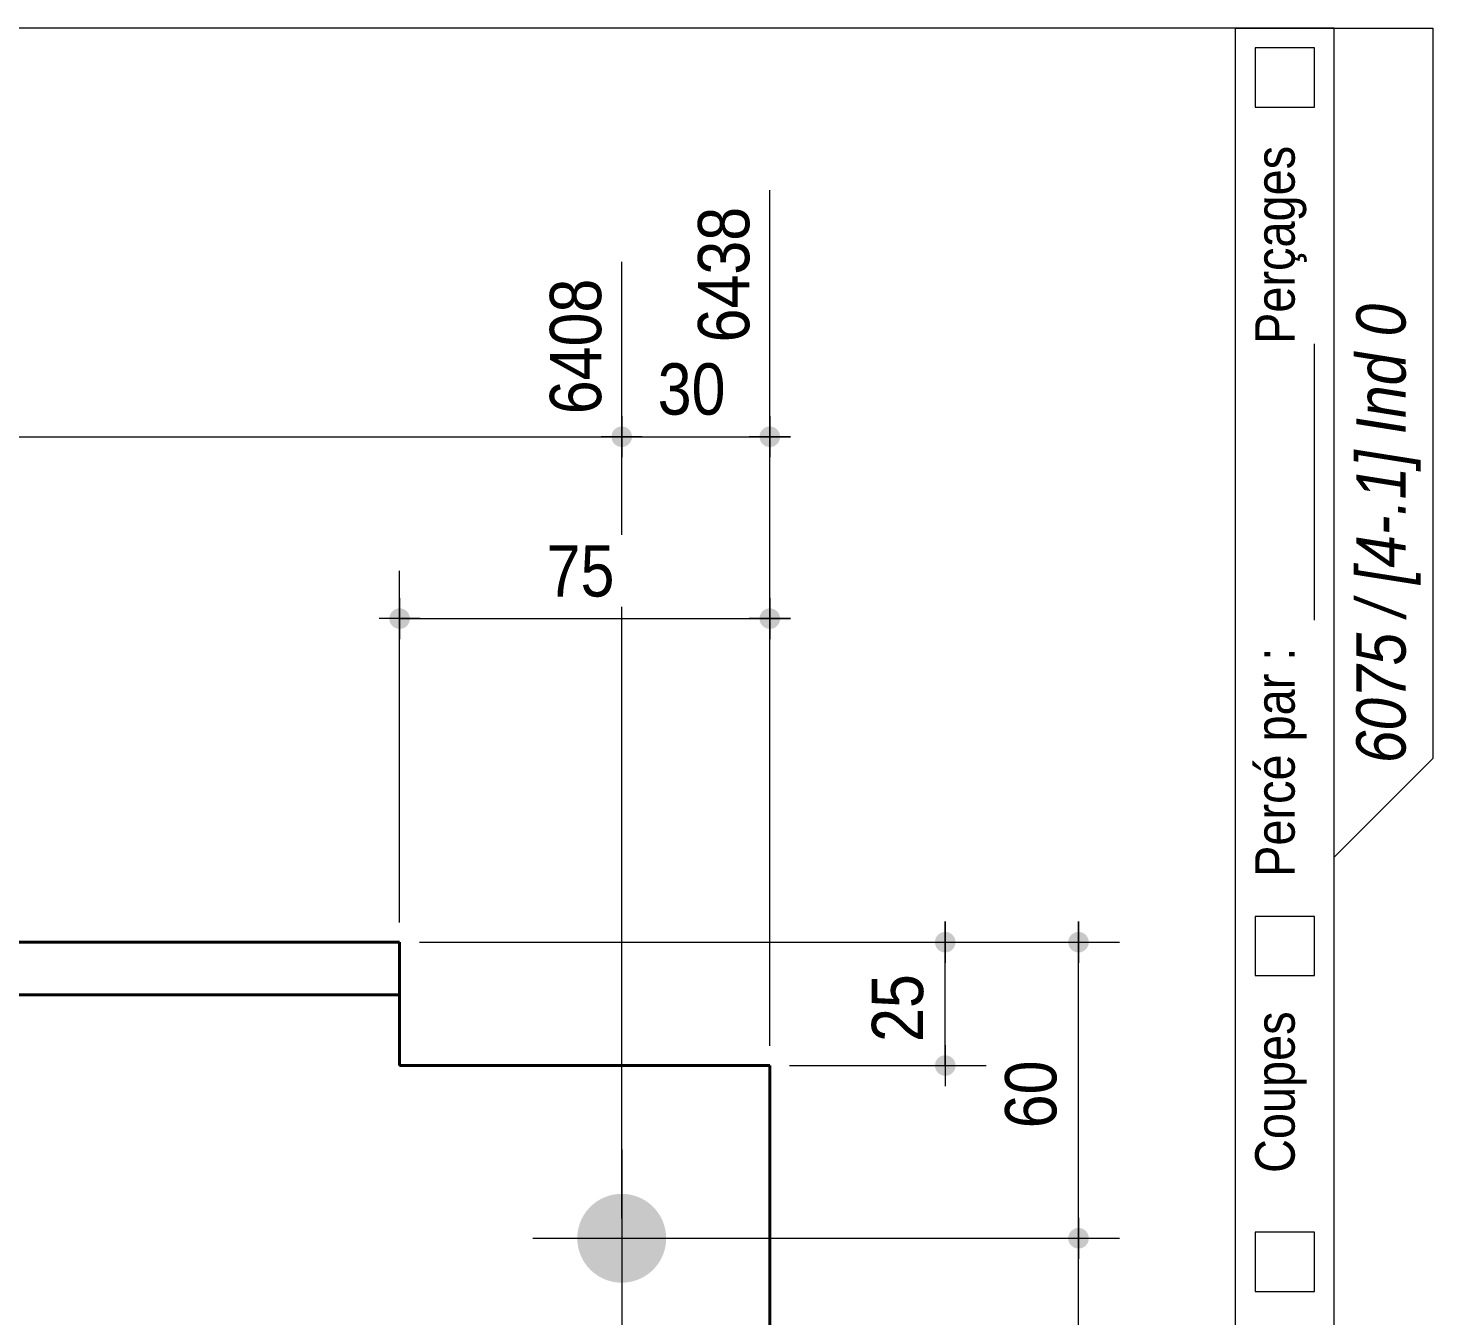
# Model space of a CAD drawing. Header units: millimetres. Extents: x 2 to 287, y 5 to 195.
# Drawn here: x 215.8 to 287, y 129.8 to 195 of the extents above; entities that cross this region are included whole.
import ezdxf

# ---------------------------------------------------------------- set-up
doc = ezdxf.new("R2010")
doc.units = ezdxf.units.MM
for name, color, linetype, lineweight in [('Autre type objet', 1, 'Continuous', 0), ('Boulon', 7, 'Continuous', 0), ('Cotation', 7, 'Continuous', 0), ('Feuille dessin', 5, 'Continuous', 0), ('Piece', 2, 'Continuous', 0)]:
    doc.layers.add(name, color=color, linetype=linetype, lineweight=lineweight)
doc.styles.add('ARIAL', font='ARIAL.TTF')
doc.styles.add('ARIAL_ITALIC', font='ARIALI.TTF')

# ---------------------------------------------------------------- blocks, each defined once
blk = doc.blocks.new('*A1')
at = {"layer": 'Boulon'}
for points in [[(243.666, 133.746), (243.668, 133.801), (243.671, 133.856), (243.676, 133.911), (243.682, 133.966), (243.689, 134.021), (243.698, 134.075), (243.708, 134.13), (243.72, 134.184), (243.732, 134.237), (243.746, 134.291), (243.762, 134.344), (243.779, 134.397), (243.796, 134.449), (243.816, 134.501), (243.836, 134.552), (243.858, 134.603), (243.881, 134.653), (243.905, 134.702), (243.931, 134.751), (243.957, 134.8), (243.985, 134.847), (244.014, 134.894), (244.044, 134.941), (244.075, 134.986), (244.108, 135.031), (244.141, 135.075), (244.176, 135.118), (244.211, 135.16), (244.248, 135.202), (244.285, 135.242), (244.324, 135.282), (244.363, 135.32), (244.404, 135.358), (244.445, 135.394), (244.488, 135.43), (244.531, 135.465), (244.575, 135.498), (244.619, 135.53), (244.665, 135.562), (244.711, 135.592), (244.758, 135.621), (244.806, 135.648), (244.854, 135.675), (244.903, 135.701), (244.953, 135.725), (245.003, 135.748), (245.054, 135.769), (245.105, 135.79), (245.157, 135.809), (245.209, 135.827), (245.262, 135.844), (245.315, 135.859), (245.368, 135.873), (245.422, 135.886), (245.476, 135.898), (245.53, 135.908), (245.585, 135.916), (245.64, 135.924), (245.694, 135.93), (245.749, 135.935), (245.805, 135.938), (245.86, 135.94), (245.915, 135.941), (245.97, 135.94), (246.025, 135.938), (246.08, 135.935), (246.136, 135.93), (246.19, 135.924), (246.245, 135.916), (246.3, 135.908), (246.354, 135.898), (246.408, 135.886), (246.462, 135.873), (246.515, 135.859), (246.568, 135.844), (246.621, 135.827), (246.673, 135.809), (246.725, 135.79), (246.776, 135.769), (246.827, 135.748), (246.877, 135.725), (246.927, 135.701), (246.976, 135.675), (247.024, 135.648), (247.072, 135.621), (247.119, 135.592), (247.165, 135.562), (247.211, 135.53), (247.255, 135.498), (247.299, 135.465), (247.342, 135.43), (247.385, 135.394), (247.426, 135.358), (247.466, 135.32), (247.506, 135.282), (247.545, 135.242), (247.582, 135.202), (247.619, 135.16), (247.654, 135.118), (247.689, 135.075), (247.722, 135.031), (247.755, 134.986), (247.786, 134.941), (247.816, 134.894), (247.845, 134.847), (247.873, 134.8), (247.899, 134.751), (247.925, 134.702), (247.949, 134.653), (247.972, 134.603), (247.994, 134.552), (248.014, 134.501), (248.033, 134.449), (248.051, 134.397), (248.068, 134.344), (248.083, 134.291), (248.098, 134.237), (248.11, 134.184), (248.122, 134.13), (248.132, 134.075), (248.141, 134.021), (248.148, 133.966), (248.154, 133.911), (248.159, 133.856), (248.162, 133.801), (248.164, 133.746), (248.165, 133.691), (248.164, 133.636), (248.162, 133.58), (248.159, 133.525), (248.154, 133.47), (248.148, 133.415), (248.141, 133.361), (248.132, 133.306), (248.122, 133.252), (248.11, 133.198), (248.098, 133.144), (248.083, 133.091), (248.068, 133.038), (248.051, 132.985), (248.033, 132.933), (248.014, 132.881), (247.994, 132.83), (247.972, 132.779), (247.949, 132.729), (247.925, 132.679), (247.899, 132.63), (247.873, 132.582), (247.845, 132.534), (247.816, 132.487), (247.786, 132.441), (247.755, 132.395), (247.722, 132.35), (247.689, 132.306), (247.654, 132.263), (247.619, 132.221), (247.582, 132.18), (247.545, 132.139), (247.506, 132.1), (247.466, 132.061), (247.426, 132.024), (247.385, 131.987), (247.342, 131.951), (247.299, 131.917), (247.255, 131.884), (247.211, 131.851), (247.165, 131.82), (247.119, 131.79), (247.072, 131.761), (247.024, 131.733), (246.976, 131.706), (246.927, 131.681), (246.877, 131.657), (246.827, 131.634), (246.776, 131.612), (246.725, 131.592), (246.673, 131.572), (246.621, 131.554), (246.568, 131.538), (246.515, 131.522), (246.462, 131.508), (246.408, 131.495), (246.354, 131.484), (246.3, 131.474), (246.245, 131.465), (246.19, 131.458), (246.136, 131.452), (246.08, 131.447), (246.025, 131.443), (245.97, 131.441), (245.915, 131.441), (245.86, 131.441), (245.805, 131.443), (245.749, 131.447), (245.694, 131.452), (245.64, 131.458), (245.585, 131.465), (245.53, 131.474), (245.476, 131.484), (245.422, 131.495), (245.368, 131.508), (245.315, 131.522), (245.262, 131.538), (245.209, 131.554), (245.157, 131.572), (245.105, 131.592), (245.054, 131.612), (245.003, 131.634), (244.953, 131.657), (244.903, 131.681), (244.854, 131.706), (244.806, 131.733), (244.758, 131.761), (244.711, 131.79), (244.665, 131.82), (244.619, 131.851), (244.575, 131.884), (244.531, 131.917), (244.488, 131.951), (244.445, 131.987), (244.404, 132.024), (244.363, 132.061), (244.324, 132.1), (244.285, 132.139), (244.248, 132.18), (244.211, 132.221), (244.176, 132.263), (244.141, 132.306), (244.108, 132.35), (244.075, 132.395), (244.044, 132.441), (244.014, 132.487), (243.985, 132.534), (243.957, 132.582), (243.931, 132.63), (243.905, 132.679), (243.881, 132.729), (243.858, 132.779), (243.836, 132.83), (243.816, 132.881), (243.796, 132.933), (243.779, 132.985), (243.762, 133.038), (243.746, 133.091), (243.732, 133.144), (243.72, 133.198), (243.708, 133.252), (243.698, 133.306), (243.689, 133.361), (243.682, 133.415), (243.676, 133.47), (243.671, 133.525), (243.668, 133.58), (243.666, 133.636), (243.665, 133.691)], [(243.666, 111.246), (243.668, 111.301), (243.671, 111.356), (243.676, 111.411), (243.682, 111.466), (243.689, 111.521), (243.698, 111.575), (243.708, 111.63), (243.72, 111.684), (243.732, 111.737), (243.746, 111.791), (243.762, 111.844), (243.779, 111.897), (243.796, 111.949), (243.816, 112.001), (243.836, 112.052), (243.858, 112.103), (243.881, 112.153), (243.905, 112.202), (243.931, 112.251), (243.957, 112.3), (243.985, 112.347), (244.014, 112.394), (244.044, 112.441), (244.075, 112.486), (244.108, 112.531), (244.141, 112.575), (244.176, 112.618), (244.211, 112.66), (244.248, 112.702), (244.285, 112.742), (244.324, 112.782), (244.363, 112.82), (244.404, 112.858), (244.445, 112.894), (244.488, 112.93), (244.531, 112.965), (244.575, 112.998), (244.619, 113.03), (244.665, 113.062), (244.711, 113.092), (244.758, 113.121), (244.806, 113.148), (244.854, 113.175), (244.903, 113.201), (244.953, 113.225), (245.003, 113.248), (245.054, 113.269), (245.105, 113.29), (245.157, 113.309), (245.209, 113.327), (245.262, 113.344), (245.315, 113.359), (245.368, 113.373), (245.422, 113.386), (245.476, 113.398), (245.53, 113.408), (245.585, 113.416), (245.64, 113.424), (245.694, 113.43), (245.749, 113.435), (245.805, 113.438), (245.86, 113.44), (245.915, 113.441), (245.97, 113.44), (246.025, 113.438), (246.08, 113.435), (246.136, 113.43), (246.19, 113.424), (246.245, 113.416), (246.3, 113.408), (246.354, 113.398), (246.408, 113.386), (246.462, 113.373), (246.515, 113.359), (246.568, 113.344), (246.621, 113.327), (246.673, 113.309), (246.725, 113.29), (246.776, 113.269), (246.827, 113.248), (246.877, 113.225), (246.927, 113.201), (246.976, 113.175), (247.024, 113.148), (247.072, 113.121), (247.119, 113.092), (247.165, 113.062), (247.211, 113.03), (247.255, 112.998), (247.299, 112.965), (247.342, 112.93), (247.385, 112.894), (247.426, 112.858), (247.466, 112.82), (247.506, 112.782), (247.545, 112.742), (247.582, 112.702), (247.619, 112.66), (247.654, 112.618), (247.689, 112.575), (247.722, 112.531), (247.755, 112.486), (247.786, 112.441), (247.816, 112.394), (247.845, 112.347), (247.873, 112.3), (247.899, 112.251), (247.925, 112.202), (247.949, 112.153), (247.972, 112.103), (247.994, 112.052), (248.014, 112.001), (248.033, 111.949), (248.051, 111.897), (248.068, 111.844), (248.083, 111.791), (248.098, 111.737), (248.11, 111.684), (248.122, 111.63), (248.132, 111.575), (248.141, 111.521), (248.148, 111.466), (248.154, 111.411), (248.159, 111.356), (248.162, 111.301), (248.164, 111.246), (248.165, 111.191), (248.164, 111.136), (248.162, 111.08), (248.159, 111.025), (248.154, 110.97), (248.148, 110.915), (248.141, 110.861), (248.132, 110.806), (248.122, 110.752), (248.11, 110.698), (248.098, 110.644), (248.083, 110.591), (248.068, 110.538), (248.051, 110.485), (248.033, 110.433), (248.014, 110.381), (247.994, 110.33), (247.972, 110.279), (247.949, 110.229), (247.925, 110.179), (247.899, 110.13), (247.873, 110.082), (247.845, 110.034), (247.816, 109.987), (247.786, 109.941), (247.755, 109.895), (247.722, 109.85), (247.689, 109.806), (247.654, 109.763), (247.619, 109.721), (247.582, 109.68), (247.545, 109.639), (247.506, 109.6), (247.466, 109.561), (247.426, 109.524), (247.385, 109.487), (247.342, 109.451), (247.299, 109.417), (247.255, 109.384), (247.211, 109.351), (247.165, 109.32), (247.119, 109.29), (247.072, 109.261), (247.024, 109.233), (246.976, 109.206), (246.927, 109.181), (246.877, 109.157), (246.827, 109.134), (246.776, 109.112), (246.725, 109.092), (246.673, 109.072), (246.621, 109.054), (246.568, 109.038), (246.515, 109.022), (246.462, 109.008), (246.408, 108.995), (246.354, 108.984), (246.3, 108.974), (246.245, 108.965), (246.19, 108.958), (246.136, 108.952), (246.08, 108.947), (246.025, 108.943), (245.97, 108.941), (245.915, 108.941), (245.86, 108.941), (245.805, 108.943), (245.749, 108.947), (245.694, 108.952), (245.64, 108.958), (245.585, 108.965), (245.53, 108.974), (245.476, 108.984), (245.422, 108.995), (245.368, 109.008), (245.315, 109.022), (245.262, 109.038), (245.209, 109.054), (245.157, 109.072), (245.105, 109.092), (245.054, 109.112), (245.003, 109.134), (244.953, 109.157), (244.903, 109.181), (244.854, 109.206), (244.806, 109.233), (244.758, 109.261), (244.711, 109.29), (244.665, 109.32), (244.619, 109.351), (244.575, 109.384), (244.531, 109.417), (244.488, 109.451), (244.445, 109.487), (244.404, 109.524), (244.363, 109.561), (244.324, 109.6), (244.285, 109.639), (244.248, 109.68), (244.211, 109.721), (244.176, 109.763), (244.141, 109.806), (244.108, 109.85), (244.075, 109.895), (244.044, 109.941), (244.014, 109.987), (243.985, 110.034), (243.957, 110.082), (243.931, 110.13), (243.905, 110.179), (243.881, 110.229), (243.858, 110.279), (243.836, 110.33), (243.816, 110.381), (243.796, 110.433), (243.779, 110.485), (243.762, 110.538), (243.746, 110.591), (243.732, 110.644), (243.72, 110.698), (243.708, 110.752), (243.698, 110.806), (243.689, 110.861), (243.682, 110.915), (243.676, 110.97), (243.671, 111.025), (243.668, 111.08), (243.666, 111.136), (243.665, 111.191)], [(243.666, 88.746), (243.668, 88.801), (243.671, 88.856), (243.676, 88.911), (243.682, 88.966), (243.689, 89.021), (243.698, 89.075), (243.708, 89.13), (243.72, 89.184), (243.732, 89.237), (243.746, 89.291), (243.762, 89.344), (243.779, 89.397), (243.796, 89.449), (243.816, 89.501), (243.836, 89.552), (243.858, 89.603), (243.881, 89.653), (243.905, 89.702), (243.931, 89.751), (243.957, 89.8), (243.985, 89.847), (244.014, 89.894), (244.044, 89.941), (244.075, 89.986), (244.108, 90.031), (244.141, 90.075), (244.176, 90.118), (244.211, 90.16), (244.248, 90.202), (244.285, 90.242), (244.324, 90.282), (244.363, 90.32), (244.404, 90.358), (244.445, 90.394), (244.488, 90.43), (244.531, 90.465), (244.575, 90.498), (244.619, 90.53), (244.665, 90.562), (244.711, 90.592), (244.758, 90.621), (244.806, 90.648), (244.854, 90.675), (244.903, 90.701), (244.953, 90.725), (245.003, 90.748), (245.054, 90.769), (245.105, 90.79), (245.157, 90.809), (245.209, 90.827), (245.262, 90.844), (245.315, 90.859), (245.368, 90.873), (245.422, 90.886), (245.476, 90.898), (245.53, 90.908), (245.585, 90.916), (245.64, 90.924), (245.694, 90.93), (245.749, 90.935), (245.805, 90.938), (245.86, 90.94), (245.915, 90.941), (245.97, 90.94), (246.025, 90.938), (246.08, 90.935), (246.136, 90.93), (246.19, 90.924), (246.245, 90.916), (246.3, 90.908), (246.354, 90.898), (246.408, 90.886), (246.462, 90.873), (246.515, 90.859), (246.568, 90.844), (246.621, 90.827), (246.673, 90.809), (246.725, 90.79), (246.776, 90.769), (246.827, 90.748), (246.877, 90.725), (246.927, 90.701), (246.976, 90.675), (247.024, 90.648), (247.072, 90.621), (247.119, 90.592), (247.165, 90.562), (247.211, 90.53), (247.255, 90.498), (247.299, 90.465), (247.342, 90.43), (247.385, 90.394), (247.426, 90.358), (247.466, 90.32), (247.506, 90.282), (247.545, 90.242), (247.582, 90.202), (247.619, 90.16), (247.654, 90.118), (247.689, 90.075), (247.722, 90.031), (247.755, 89.986), (247.786, 89.941), (247.816, 89.894), (247.845, 89.847), (247.873, 89.8), (247.899, 89.751), (247.925, 89.702), (247.949, 89.653), (247.972, 89.603), (247.994, 89.552), (248.014, 89.501), (248.033, 89.449), (248.051, 89.397), (248.068, 89.344), (248.083, 89.291), (248.098, 89.237), (248.11, 89.184), (248.122, 89.13), (248.132, 89.075), (248.141, 89.021), (248.148, 88.966), (248.154, 88.911), (248.159, 88.856), (248.162, 88.801), (248.164, 88.746), (248.165, 88.691), (248.164, 88.636), (248.162, 88.58), (248.159, 88.525), (248.154, 88.47), (248.148, 88.415), (248.141, 88.361), (248.132, 88.306), (248.122, 88.252), (248.11, 88.198), (248.098, 88.144), (248.083, 88.091), (248.068, 88.038), (248.051, 87.985), (248.033, 87.933), (248.014, 87.881), (247.994, 87.83), (247.972, 87.779), (247.949, 87.729), (247.925, 87.679), (247.899, 87.63), (247.873, 87.582), (247.845, 87.534), (247.816, 87.487), (247.786, 87.441), (247.755, 87.395), (247.722, 87.35), (247.689, 87.306), (247.654, 87.263), (247.619, 87.221), (247.582, 87.18), (247.545, 87.139), (247.506, 87.1), (247.466, 87.061), (247.426, 87.024), (247.385, 86.987), (247.342, 86.951), (247.299, 86.917), (247.255, 86.884), (247.211, 86.851), (247.165, 86.82), (247.119, 86.79), (247.072, 86.761), (247.024, 86.733), (246.976, 86.706), (246.927, 86.681), (246.877, 86.657), (246.827, 86.634), (246.776, 86.612), (246.725, 86.592), (246.673, 86.572), (246.621, 86.554), (246.568, 86.538), (246.515, 86.522), (246.462, 86.508), (246.408, 86.495), (246.354, 86.484), (246.3, 86.474), (246.245, 86.465), (246.19, 86.458), (246.136, 86.452), (246.08, 86.447), (246.025, 86.443), (245.97, 86.441), (245.915, 86.441), (245.86, 86.441), (245.805, 86.443), (245.749, 86.447), (245.694, 86.452), (245.64, 86.458), (245.585, 86.465), (245.53, 86.474), (245.476, 86.484), (245.422, 86.495), (245.368, 86.508), (245.315, 86.522), (245.262, 86.538), (245.209, 86.554), (245.157, 86.572), (245.105, 86.592), (245.054, 86.612), (245.003, 86.634), (244.953, 86.657), (244.903, 86.681), (244.854, 86.706), (244.806, 86.733), (244.758, 86.761), (244.711, 86.79), (244.665, 86.82), (244.619, 86.851), (244.575, 86.884), (244.531, 86.917), (244.488, 86.951), (244.445, 86.987), (244.404, 87.024), (244.363, 87.061), (244.324, 87.1), (244.285, 87.139), (244.248, 87.18), (244.211, 87.221), (244.176, 87.263), (244.141, 87.306), (244.108, 87.35), (244.075, 87.395), (244.044, 87.441), (244.014, 87.487), (243.985, 87.534), (243.957, 87.582), (243.931, 87.63), (243.905, 87.679), (243.881, 87.729), (243.858, 87.779), (243.836, 87.83), (243.816, 87.881), (243.796, 87.933), (243.779, 87.985), (243.762, 88.038), (243.746, 88.091), (243.732, 88.144), (243.72, 88.198), (243.708, 88.252), (243.698, 88.306), (243.689, 88.361), (243.682, 88.415), (243.676, 88.47), (243.671, 88.525), (243.668, 88.58), (243.666, 88.636), (243.665, 88.691)]]:
    blk.add_hatch(color=256, dxfattribs=at).paths.add_polyline_path(points, flags=17)
at = {"layer": 'Boulon', "linetype": 'Continuous', "lineweight": 0}
for p, q in [((245.915, 138.191), (245.915, 129.191)), ((241.415, 133.691), (250.415, 133.691)), ((245.915, 115.691), (245.915, 106.691)), ((241.415, 111.191), (250.415, 111.191)), ((245.915, 93.191), (245.915, 84.191)), ((241.415, 88.691), (250.415, 88.691))]:
    blk.add_line(p, q, dxfattribs=at)
blk = doc.blocks.new('*A3')
at = {"layer": 'Piece', "color": 2, "linetype": 'Continuous', "lineweight": 40}
for p, q in [((234.665736, 148.690752), (144.665736, 148.690752)), ((234.665736, 148.690752), (234.665736, 146.015753)), ((234.665736, 146.015753), (144.665736, 146.015753)), ((234.665736, 142.440752), (234.665736, 146.015753)), ((253.415736, 142.440752), (234.665736, 142.440752)), ((253.415736, 79.940752), (253.415736, 142.440752))]:
    blk.add_line(p, q, dxfattribs=at)
blk = doc.blocks.new('*A4')
at = {"layer": 'Feuille dessin', "linetype": 'Continuous', "lineweight": 0}
for p, q in [((282, 195), (5, 195)), ((282, 5), (282, 195))]:
    blk.add_line(p, q, dxfattribs=at)
blk = doc.blocks.new('*A5')
at = {"layer": 'Autre type objet', "linetype": 'Continuous', "lineweight": 0}
for p, q in [((277, 42), (277, 195)), ((277, 195), (287, 195)), ((282, 42), (282, 195)), ((287, 195), (287, 158)), ((278, 194), (278, 191)), ((281, 194), (278, 194)), ((281, 191), (281, 194)), ((278, 191), (281, 191)), ((281, 165), (281, 179)), ((287, 158), (282, 153)), ((278, 150), (278, 147)), ((281, 150), (278, 150)), ((281, 147), (281, 150)), ((278, 147), (281, 147)), ((278, 134), (278, 131)), ((281, 134), (278, 134)), ((281, 131), (281, 134)), ((278, 131), (281, 131))]:
    blk.add_line(p, q, dxfattribs=at)
at = {"layer": 'Autre type objet', "width": 0.85}
for s, height, style, p in [('Perçages', 2, 'ARIAL', (280, 179)), ('6075 / [4-.1] Ind 0', 2.5, 'ARIAL_ITALIC', (285.619109, 157.760245)), ('Percé par :', 2, 'ARIAL', (280, 152)), ('Coupes', 2, 'ARIAL', (280, 137))]:
    blk.add_text(s, height=height, rotation=90, dxfattribs=dict(at, style=style)).set_placement(p)
blk = doc.blocks.new('*A10')
at = {"layer": 'Cotation'}
for points in [[(234.64, 164.563), (234.615, 164.565), (234.589, 164.568), (234.564, 164.572), (234.539, 164.578), (234.515, 164.585), (234.491, 164.593), (234.467, 164.602), (234.443, 164.612), (234.421, 164.624), (234.398, 164.636), (234.377, 164.65), (234.356, 164.665), (234.336, 164.68), (234.317, 164.697), (234.298, 164.715), (234.28, 164.733), (234.264, 164.752), (234.248, 164.773), (234.233, 164.793), (234.22, 164.815), (234.207, 164.837), (234.196, 164.86), (234.185, 164.883), (234.176, 164.907), (234.168, 164.931), (234.161, 164.956), (234.156, 164.981), (234.151, 165.006), (234.148, 165.031), (234.146, 165.057), (234.146, 165.082), (234.146, 165.108), (234.148, 165.133), (234.151, 165.159), (234.156, 165.184), (234.161, 165.209), (234.168, 165.233), (234.176, 165.258), (234.185, 165.281), (234.196, 165.305), (234.207, 165.327), (234.22, 165.35), (234.233, 165.371), (234.248, 165.392), (234.264, 165.412), (234.28, 165.432), (234.298, 165.45), (234.317, 165.468), (234.336, 165.484), (234.356, 165.5), (234.377, 165.515), (234.398, 165.528), (234.421, 165.541), (234.443, 165.552), (234.467, 165.563), (234.491, 165.572), (234.515, 165.58), (234.539, 165.587), (234.564, 165.592), (234.589, 165.597), (234.615, 165.6), (234.64, 165.602), (234.666, 165.602), (234.691, 165.602), (234.717, 165.6), (234.742, 165.597), (234.767, 165.592), (234.792, 165.587), (234.817, 165.58), (234.841, 165.572), (234.865, 165.563), (234.888, 165.552), (234.911, 165.541), (234.933, 165.528), (234.955, 165.515), (234.975, 165.5), (234.996, 165.484), (235.015, 165.468), (235.033, 165.45), (235.051, 165.432), (235.068, 165.412), (235.083, 165.392), (235.098, 165.371), (235.112, 165.35), (235.124, 165.327), (235.136, 165.305), (235.146, 165.281), (235.155, 165.258), (235.163, 165.233), (235.17, 165.209), (235.176, 165.184), (235.18, 165.159), (235.183, 165.133), (235.185, 165.108), (235.186, 165.082), (235.185, 165.057), (235.183, 165.031), (235.18, 165.006), (235.176, 164.981), (235.17, 164.956), (235.163, 164.931), (235.155, 164.907), (235.146, 164.883), (235.136, 164.86), (235.124, 164.837), (235.112, 164.815), (235.098, 164.793), (235.083, 164.773), (235.068, 164.752), (235.051, 164.733), (235.033, 164.715), (235.015, 164.697), (234.996, 164.68), (234.975, 164.665), (234.955, 164.65), (234.933, 164.636), (234.911, 164.624), (234.888, 164.612), (234.865, 164.602), (234.841, 164.593), (234.817, 164.585), (234.792, 164.578), (234.767, 164.572), (234.742, 164.568), (234.717, 164.565), (234.691, 164.563), (234.666, 164.562)], [(253.39, 164.563), (253.365, 164.565), (253.339, 164.568), (253.314, 164.572), (253.289, 164.578), (253.265, 164.585), (253.241, 164.593), (253.217, 164.602), (253.193, 164.612), (253.171, 164.624), (253.148, 164.636), (253.127, 164.65), (253.106, 164.665), (253.086, 164.68), (253.067, 164.697), (253.048, 164.715), (253.03, 164.733), (253.014, 164.752), (252.998, 164.773), (252.983, 164.793), (252.97, 164.815), (252.957, 164.837), (252.946, 164.86), (252.935, 164.883), (252.926, 164.907), (252.918, 164.931), (252.911, 164.956), (252.906, 164.981), (252.901, 165.006), (252.898, 165.031), (252.896, 165.057), (252.896, 165.082), (252.896, 165.108), (252.898, 165.133), (252.901, 165.159), (252.906, 165.184), (252.911, 165.209), (252.918, 165.233), (252.926, 165.258), (252.935, 165.281), (252.946, 165.305), (252.957, 165.327), (252.97, 165.35), (252.983, 165.371), (252.998, 165.392), (253.014, 165.412), (253.03, 165.432), (253.048, 165.45), (253.067, 165.468), (253.086, 165.484), (253.106, 165.5), (253.127, 165.515), (253.148, 165.528), (253.171, 165.541), (253.193, 165.552), (253.217, 165.563), (253.241, 165.572), (253.265, 165.58), (253.289, 165.587), (253.314, 165.592), (253.339, 165.597), (253.365, 165.6), (253.39, 165.602), (253.416, 165.602), (253.441, 165.602), (253.467, 165.6), (253.492, 165.597), (253.517, 165.592), (253.542, 165.587), (253.567, 165.58), (253.591, 165.572), (253.615, 165.563), (253.638, 165.552), (253.661, 165.541), (253.683, 165.528), (253.705, 165.515), (253.725, 165.5), (253.746, 165.484), (253.765, 165.468), (253.783, 165.45), (253.801, 165.432), (253.818, 165.412), (253.833, 165.392), (253.848, 165.371), (253.862, 165.35), (253.874, 165.327), (253.886, 165.305), (253.896, 165.281), (253.905, 165.258), (253.913, 165.233), (253.92, 165.209), (253.926, 165.184), (253.93, 165.159), (253.933, 165.133), (253.935, 165.108), (253.936, 165.082), (253.935, 165.057), (253.933, 165.031), (253.93, 165.006), (253.926, 164.981), (253.92, 164.956), (253.913, 164.931), (253.905, 164.907), (253.896, 164.883), (253.886, 164.86), (253.874, 164.837), (253.862, 164.815), (253.848, 164.793), (253.833, 164.773), (253.818, 164.752), (253.801, 164.733), (253.783, 164.715), (253.765, 164.697), (253.746, 164.68), (253.725, 164.665), (253.705, 164.65), (253.683, 164.636), (253.661, 164.624), (253.638, 164.612), (253.615, 164.602), (253.591, 164.593), (253.567, 164.585), (253.542, 164.578), (253.517, 164.572), (253.492, 164.568), (253.467, 164.565), (253.441, 164.563), (253.416, 164.562)]]:
    blk.add_hatch(color=256, dxfattribs=at).paths.add_polyline_path(points, flags=17)
at = {"layer": 'Cotation', "linetype": 'Continuous', "lineweight": 0}
for p, q in [((234.666, 149.691), (234.666, 167.502)), ((253.416, 143.441), (253.416, 167.502)), ((234.666, 166.122), (234.666, 164.042)), ((253.416, 166.122), (253.416, 164.042)), ((235.706, 165.082), (233.626, 165.082)), ((234.666, 165.082), (233.626, 165.082)), ((234.666, 165.082), (253.416, 165.082)), ((254.456, 165.082), (252.376, 165.082)), ((253.416, 165.082), (254.456, 165.082))]:
    blk.add_line(p, q, dxfattribs=at)
at = {"layer": 'Cotation'}
for p in [(234.666, 165.082), (253.416, 165.082)]:
    blk.add_point(p, dxfattribs=at)
at = {"layer": 'Cotation', "style": 'ARIAL', "width": 0.85}
blk.add_text('75', height=2.6, dxfattribs=at).set_placement((242.112, 166.202))
blk = doc.blocks.new('*A12')
at = {"layer": 'Cotation'}
blk.add_hatch(color=256, dxfattribs=at).paths.add_polyline_path([(245.889, 173.778), (245.864, 173.779), (245.839, 173.783), (245.814, 173.787), (245.789, 173.793), (245.764, 173.799), (245.74, 173.807), (245.716, 173.817), (245.693, 173.827), (245.67, 173.838), (245.648, 173.851), (245.626, 173.865), (245.605, 173.879), (245.585, 173.895), (245.566, 173.912), (245.547, 173.929), (245.53, 173.948), (245.513, 173.967), (245.497, 173.987), (245.483, 174.008), (245.469, 174.03), (245.456, 174.052), (245.445, 174.075), (245.435, 174.098), (245.425, 174.122), (245.417, 174.146), (245.411, 174.171), (245.405, 174.196), (245.401, 174.221), (245.397, 174.246), (245.396, 174.271), (245.395, 174.297), (245.396, 174.322), (245.397, 174.348), (245.401, 174.373), (245.405, 174.398), (245.411, 174.423), (245.417, 174.448), (245.425, 174.472), (245.435, 174.496), (245.445, 174.519), (245.456, 174.542), (245.469, 174.564), (245.483, 174.586), (245.497, 174.607), (245.513, 174.627), (245.53, 174.646), (245.547, 174.665), (245.566, 174.682), (245.585, 174.699), (245.605, 174.715), (245.626, 174.729), (245.648, 174.743), (245.67, 174.756), (245.693, 174.767), (245.716, 174.777), (245.74, 174.787), (245.764, 174.795), (245.789, 174.801), (245.814, 174.807), (245.839, 174.811), (245.864, 174.814), (245.889, 174.816), (245.915, 174.817), (245.94, 174.816), (245.966, 174.814), (245.991, 174.811), (246.016, 174.807), (246.041, 174.801), (246.066, 174.795), (246.09, 174.787), (246.114, 174.777), (246.137, 174.767), (246.16, 174.756), (246.182, 174.743), (246.204, 174.729), (246.225, 174.715), (246.245, 174.699), (246.264, 174.682), (246.283, 174.665), (246.3, 174.646), (246.317, 174.627), (246.333, 174.607), (246.347, 174.586), (246.361, 174.564), (246.374, 174.542), (246.385, 174.519), (246.395, 174.496), (246.405, 174.472), (246.413, 174.448), (246.419, 174.423), (246.425, 174.398), (246.429, 174.373), (246.432, 174.348), (246.434, 174.322), (246.435, 174.297), (246.434, 174.271), (246.432, 174.246), (246.429, 174.221), (246.425, 174.196), (246.419, 174.171), (246.413, 174.146), (246.405, 174.122), (246.395, 174.098), (246.385, 174.075), (246.374, 174.052), (246.361, 174.03), (246.347, 174.008), (246.333, 173.987), (246.317, 173.967), (246.3, 173.948), (246.283, 173.929), (246.264, 173.912), (246.245, 173.895), (246.225, 173.879), (246.204, 173.865), (246.182, 173.851), (246.16, 173.838), (246.137, 173.827), (246.114, 173.817), (246.09, 173.807), (246.066, 173.799), (246.041, 173.793), (246.016, 173.787), (245.991, 173.783), (245.966, 173.779), (245.94, 173.778), (245.915, 173.777)], flags=17)
at = {"layer": 'Cotation', "linetype": 'Continuous', "lineweight": 0}
for p, q in [((245.915, 169.322), (245.915, 183.151)), ((245.915, 175.337), (245.915, 173.257)), ((43.315, 174.297), (245.915, 174.297)), ((246.955, 174.297), (244.875, 174.297)), ((245.915, 174.297), (246.955, 174.297)), ((245.915, 134.691), (245.915, 165.682))]:
    blk.add_line(p, q, dxfattribs=at)
at = {"layer": 'Cotation'}
blk.add_point((245.915, 174.297), dxfattribs=at)
at = {"layer": 'Cotation', "style": 'ARIAL', "width": 0.85}
blk.add_text('6408', height=2.6, rotation=90.00021, dxfattribs=at).set_placement((244.875, 175.437))
blk = doc.blocks.new('*A13')
at = {"layer": 'Cotation'}
for points in [[(245.889, 173.778), (245.864, 173.779), (245.839, 173.783), (245.814, 173.787), (245.789, 173.793), (245.764, 173.799), (245.74, 173.807), (245.716, 173.817), (245.693, 173.827), (245.67, 173.838), (245.648, 173.851), (245.626, 173.865), (245.605, 173.879), (245.585, 173.895), (245.566, 173.912), (245.547, 173.929), (245.53, 173.948), (245.513, 173.967), (245.497, 173.987), (245.483, 174.008), (245.469, 174.03), (245.456, 174.052), (245.445, 174.075), (245.435, 174.098), (245.425, 174.122), (245.417, 174.146), (245.411, 174.171), (245.405, 174.196), (245.401, 174.221), (245.397, 174.246), (245.396, 174.271), (245.395, 174.297), (245.396, 174.322), (245.397, 174.348), (245.401, 174.373), (245.405, 174.398), (245.411, 174.423), (245.417, 174.448), (245.425, 174.472), (245.435, 174.496), (245.445, 174.519), (245.456, 174.542), (245.469, 174.564), (245.483, 174.586), (245.497, 174.607), (245.513, 174.627), (245.53, 174.646), (245.547, 174.665), (245.566, 174.682), (245.585, 174.699), (245.605, 174.715), (245.626, 174.729), (245.648, 174.743), (245.67, 174.756), (245.693, 174.767), (245.716, 174.777), (245.74, 174.787), (245.764, 174.795), (245.789, 174.801), (245.814, 174.807), (245.839, 174.811), (245.864, 174.814), (245.889, 174.816), (245.915, 174.817), (245.94, 174.816), (245.966, 174.814), (245.991, 174.811), (246.016, 174.807), (246.041, 174.801), (246.066, 174.795), (246.09, 174.787), (246.114, 174.777), (246.137, 174.767), (246.16, 174.756), (246.182, 174.743), (246.204, 174.729), (246.225, 174.715), (246.245, 174.699), (246.264, 174.682), (246.283, 174.665), (246.3, 174.646), (246.317, 174.627), (246.333, 174.607), (246.347, 174.586), (246.361, 174.564), (246.374, 174.542), (246.385, 174.519), (246.395, 174.496), (246.405, 174.472), (246.413, 174.448), (246.419, 174.423), (246.425, 174.398), (246.429, 174.373), (246.432, 174.348), (246.434, 174.322), (246.435, 174.297), (246.434, 174.271), (246.432, 174.246), (246.429, 174.221), (246.425, 174.196), (246.419, 174.171), (246.413, 174.146), (246.405, 174.122), (246.395, 174.098), (246.385, 174.075), (246.374, 174.052), (246.361, 174.03), (246.347, 174.008), (246.333, 173.987), (246.317, 173.967), (246.3, 173.948), (246.283, 173.929), (246.264, 173.912), (246.245, 173.895), (246.225, 173.879), (246.204, 173.865), (246.182, 173.851), (246.16, 173.838), (246.137, 173.827), (246.114, 173.817), (246.09, 173.807), (246.066, 173.799), (246.041, 173.793), (246.016, 173.787), (245.991, 173.783), (245.966, 173.779), (245.94, 173.778), (245.915, 173.777)], [(253.39, 173.778), (253.365, 173.779), (253.339, 173.783), (253.314, 173.787), (253.289, 173.793), (253.265, 173.799), (253.241, 173.807), (253.217, 173.817), (253.193, 173.827), (253.171, 173.838), (253.148, 173.851), (253.127, 173.865), (253.106, 173.879), (253.086, 173.895), (253.067, 173.912), (253.048, 173.929), (253.03, 173.948), (253.014, 173.967), (252.998, 173.987), (252.983, 174.008), (252.97, 174.03), (252.957, 174.052), (252.946, 174.075), (252.935, 174.098), (252.926, 174.122), (252.918, 174.146), (252.911, 174.171), (252.906, 174.196), (252.901, 174.221), (252.898, 174.246), (252.896, 174.271), (252.896, 174.297), (252.896, 174.322), (252.898, 174.348), (252.901, 174.373), (252.906, 174.398), (252.911, 174.423), (252.918, 174.448), (252.926, 174.472), (252.935, 174.496), (252.946, 174.519), (252.957, 174.542), (252.97, 174.564), (252.983, 174.586), (252.998, 174.607), (253.014, 174.627), (253.03, 174.646), (253.048, 174.665), (253.067, 174.682), (253.086, 174.699), (253.106, 174.715), (253.127, 174.729), (253.148, 174.743), (253.171, 174.756), (253.193, 174.767), (253.217, 174.777), (253.241, 174.787), (253.265, 174.795), (253.289, 174.801), (253.314, 174.807), (253.339, 174.811), (253.365, 174.814), (253.39, 174.816), (253.416, 174.817), (253.441, 174.816), (253.467, 174.814), (253.492, 174.811), (253.517, 174.807), (253.542, 174.801), (253.567, 174.795), (253.591, 174.787), (253.615, 174.777), (253.638, 174.767), (253.661, 174.756), (253.683, 174.743), (253.705, 174.729), (253.725, 174.715), (253.746, 174.699), (253.765, 174.682), (253.783, 174.665), (253.801, 174.646), (253.818, 174.627), (253.833, 174.607), (253.848, 174.586), (253.862, 174.564), (253.874, 174.542), (253.886, 174.519), (253.896, 174.496), (253.905, 174.472), (253.913, 174.448), (253.92, 174.423), (253.926, 174.398), (253.93, 174.373), (253.933, 174.348), (253.935, 174.322), (253.936, 174.297), (253.935, 174.271), (253.933, 174.246), (253.93, 174.221), (253.926, 174.196), (253.92, 174.171), (253.913, 174.146), (253.905, 174.122), (253.896, 174.098), (253.886, 174.075), (253.874, 174.052), (253.862, 174.03), (253.848, 174.008), (253.833, 173.987), (253.818, 173.967), (253.801, 173.948), (253.783, 173.929), (253.765, 173.912), (253.746, 173.895), (253.725, 173.879), (253.705, 173.865), (253.683, 173.851), (253.661, 173.838), (253.638, 173.827), (253.615, 173.817), (253.591, 173.807), (253.567, 173.799), (253.542, 173.793), (253.517, 173.787), (253.492, 173.783), (253.467, 173.779), (253.441, 173.778), (253.416, 173.777)]]:
    blk.add_hatch(color=256, dxfattribs=at).paths.add_polyline_path(points, flags=17)
at = {"layer": 'Cotation', "linetype": 'Continuous', "lineweight": 0}
for p, q in [((253.416, 143.441), (253.416, 186.791)), ((245.915, 169.322), (245.915, 183.151)), ((245.915, 175.337), (245.915, 173.257)), ((253.416, 175.337), (253.416, 173.257)), ((246.955, 174.297), (244.875, 174.297)), ((245.915, 174.297), (244.875, 174.297)), ((245.915, 174.297), (253.416, 174.297)), ((254.456, 174.297), (252.376, 174.297)), ((253.416, 174.297), (254.456, 174.297)), ((245.915, 134.691), (245.915, 165.682))]:
    blk.add_line(p, q, dxfattribs=at)
at = {"layer": 'Cotation'}
for p in [(245.915, 174.297), (253.416, 174.297)]:
    blk.add_point(p, dxfattribs=at)
at = {"layer": 'Cotation', "style": 'ARIAL', "width": 0.85}
blk.add_text('6438', height=2.6, rotation=90.00021, dxfattribs=at).set_placement((252.376, 179.077))
blk.add_text('30', height=2.6, dxfattribs=at).set_placement((247.737, 175.417))
blk = doc.blocks.new('*A19')
at = {"layer": 'Cotation'}
for points in [[(262.275, 148.171), (262.25, 148.173), (262.224, 148.176), (262.199, 148.181), (262.174, 148.186), (262.15, 148.193), (262.125, 148.201), (262.102, 148.21), (262.078, 148.221), (262.055, 148.232), (262.033, 148.245), (262.012, 148.258), (261.991, 148.273), (261.971, 148.289), (261.951, 148.305), (261.933, 148.323), (261.915, 148.342), (261.899, 148.361), (261.883, 148.381), (261.868, 148.402), (261.855, 148.423), (261.842, 148.446), (261.831, 148.468), (261.82, 148.492), (261.811, 148.516), (261.803, 148.54), (261.796, 148.564), (261.791, 148.589), (261.786, 148.614), (261.783, 148.64), (261.781, 148.665), (261.781, 148.691), (261.781, 148.716), (261.783, 148.742), (261.786, 148.767), (261.791, 148.792), (261.796, 148.817), (261.803, 148.842), (261.811, 148.866), (261.82, 148.89), (261.831, 148.913), (261.842, 148.936), (261.855, 148.958), (261.868, 148.98), (261.883, 149.001), (261.899, 149.021), (261.915, 149.04), (261.933, 149.058), (261.951, 149.076), (261.971, 149.093), (261.991, 149.108), (262.012, 149.123), (262.033, 149.137), (262.055, 149.149), (262.078, 149.161), (262.102, 149.171), (262.125, 149.18), (262.15, 149.188), (262.174, 149.195), (262.199, 149.201), (262.224, 149.205), (262.25, 149.208), (262.275, 149.21), (262.301, 149.211), (262.326, 149.21), (262.352, 149.208), (262.377, 149.205), (262.402, 149.201), (262.427, 149.195), (262.452, 149.188), (262.476, 149.18), (262.5, 149.171), (262.523, 149.161), (262.546, 149.149), (262.568, 149.137), (262.589, 149.123), (262.61, 149.108), (262.63, 149.093), (262.65, 149.076), (262.668, 149.058), (262.686, 149.04), (262.703, 149.021), (262.718, 149.001), (262.733, 148.98), (262.747, 148.958), (262.759, 148.936), (262.771, 148.913), (262.781, 148.89), (262.79, 148.866), (262.798, 148.842), (262.805, 148.817), (262.811, 148.792), (262.815, 148.767), (262.818, 148.742), (262.82, 148.716), (262.821, 148.691), (262.82, 148.665), (262.818, 148.64), (262.815, 148.614), (262.811, 148.589), (262.805, 148.564), (262.798, 148.54), (262.79, 148.516), (262.781, 148.492), (262.771, 148.468), (262.759, 148.446), (262.747, 148.423), (262.733, 148.402), (262.718, 148.381), (262.703, 148.361), (262.686, 148.342), (262.668, 148.323), (262.65, 148.305), (262.63, 148.289), (262.61, 148.273), (262.589, 148.258), (262.568, 148.245), (262.546, 148.232), (262.523, 148.221), (262.5, 148.21), (262.476, 148.201), (262.452, 148.193), (262.427, 148.186), (262.402, 148.181), (262.377, 148.176), (262.352, 148.173), (262.326, 148.171), (262.301, 148.171)], [(262.275, 141.921), (262.25, 141.923), (262.224, 141.926), (262.199, 141.931), (262.174, 141.936), (262.15, 141.943), (262.125, 141.951), (262.102, 141.96), (262.078, 141.971), (262.055, 141.982), (262.033, 141.995), (262.012, 142.008), (261.991, 142.023), (261.971, 142.039), (261.951, 142.055), (261.933, 142.073), (261.915, 142.092), (261.899, 142.111), (261.883, 142.131), (261.868, 142.152), (261.855, 142.173), (261.842, 142.196), (261.831, 142.218), (261.82, 142.242), (261.811, 142.266), (261.803, 142.29), (261.796, 142.314), (261.791, 142.339), (261.786, 142.364), (261.783, 142.39), (261.781, 142.415), (261.781, 142.441), (261.781, 142.466), (261.783, 142.492), (261.786, 142.517), (261.791, 142.542), (261.796, 142.567), (261.803, 142.592), (261.811, 142.616), (261.82, 142.64), (261.831, 142.663), (261.842, 142.686), (261.855, 142.708), (261.868, 142.73), (261.883, 142.751), (261.899, 142.771), (261.915, 142.79), (261.933, 142.808), (261.951, 142.826), (261.971, 142.843), (261.991, 142.858), (262.012, 142.873), (262.033, 142.887), (262.055, 142.899), (262.078, 142.911), (262.102, 142.921), (262.125, 142.93), (262.15, 142.938), (262.174, 142.945), (262.199, 142.951), (262.224, 142.955), (262.25, 142.958), (262.275, 142.96), (262.301, 142.961), (262.326, 142.96), (262.352, 142.958), (262.377, 142.955), (262.402, 142.951), (262.427, 142.945), (262.452, 142.938), (262.476, 142.93), (262.5, 142.921), (262.523, 142.911), (262.546, 142.899), (262.568, 142.887), (262.589, 142.873), (262.61, 142.858), (262.63, 142.843), (262.65, 142.826), (262.668, 142.808), (262.686, 142.79), (262.703, 142.771), (262.718, 142.751), (262.733, 142.73), (262.747, 142.708), (262.759, 142.686), (262.771, 142.663), (262.781, 142.64), (262.79, 142.616), (262.798, 142.592), (262.805, 142.567), (262.811, 142.542), (262.815, 142.517), (262.818, 142.492), (262.82, 142.466), (262.821, 142.441), (262.82, 142.415), (262.818, 142.39), (262.815, 142.364), (262.811, 142.339), (262.805, 142.314), (262.798, 142.29), (262.79, 142.266), (262.781, 142.242), (262.771, 142.218), (262.759, 142.196), (262.747, 142.173), (262.733, 142.152), (262.718, 142.131), (262.703, 142.111), (262.686, 142.092), (262.668, 142.073), (262.65, 142.055), (262.63, 142.039), (262.61, 142.023), (262.589, 142.008), (262.568, 141.995), (262.546, 141.982), (262.523, 141.971), (262.5, 141.96), (262.476, 141.951), (262.452, 141.943), (262.427, 141.936), (262.402, 141.931), (262.377, 141.926), (262.352, 141.923), (262.326, 141.921), (262.301, 141.921)]]:
    blk.add_hatch(color=256, dxfattribs=at).paths.add_polyline_path(points, flags=17)
at = {"layer": 'Cotation', "linetype": 'Continuous', "lineweight": 0}
for p, q in [((262.301, 149.731), (262.301, 147.651)), ((262.301, 148.691), (262.301, 149.731)), ((235.666, 148.691), (264.381, 148.691)), ((261.261, 148.691), (263.341, 148.691)), ((262.301, 142.441), (262.301, 148.691)), ((262.301, 143.481), (262.301, 141.401)), ((254.416, 142.441), (264.381, 142.441)), ((261.261, 142.441), (263.341, 142.441)), ((262.301, 142.441), (262.301, 141.401))]:
    blk.add_line(p, q, dxfattribs=at)
at = {"layer": 'Cotation'}
for p in [(262.301, 148.691), (262.301, 142.441)]:
    blk.add_point(p, dxfattribs=at)
at = {"layer": 'Cotation', "style": 'ARIAL', "width": 0.85}
blk.add_text('25', height=2.6, rotation=90.00021, dxfattribs=at).set_placement((261.181, 143.637))
blk = doc.blocks.new('*A26')
at = {"layer": 'Cotation'}
for points in [[(269.025, 133.171), (268.999, 133.173), (268.974, 133.176), (268.949, 133.181), (268.924, 133.186), (268.899, 133.193), (268.875, 133.201), (268.851, 133.21), (268.828, 133.221), (268.805, 133.232), (268.783, 133.245), (268.762, 133.258), (268.741, 133.273), (268.721, 133.289), (268.701, 133.305), (268.683, 133.323), (268.665, 133.342), (268.648, 133.361), (268.633, 133.381), (268.618, 133.402), (268.604, 133.423), (268.592, 133.446), (268.58, 133.468), (268.57, 133.492), (268.561, 133.516), (268.553, 133.54), (268.546, 133.564), (268.54, 133.589), (268.536, 133.614), (268.533, 133.64), (268.531, 133.665), (268.53, 133.691), (268.531, 133.716), (268.533, 133.742), (268.536, 133.767), (268.54, 133.792), (268.546, 133.817), (268.553, 133.842), (268.561, 133.866), (268.57, 133.89), (268.58, 133.913), (268.592, 133.936), (268.604, 133.958), (268.618, 133.98), (268.633, 134.001), (268.648, 134.021), (268.665, 134.04), (268.683, 134.058), (268.701, 134.076), (268.721, 134.093), (268.741, 134.108), (268.762, 134.123), (268.783, 134.137), (268.805, 134.149), (268.828, 134.161), (268.851, 134.171), (268.875, 134.18), (268.899, 134.188), (268.924, 134.195), (268.949, 134.201), (268.974, 134.205), (268.999, 134.208), (269.025, 134.21), (269.05, 134.211), (269.076, 134.21), (269.101, 134.208), (269.127, 134.205), (269.152, 134.201), (269.177, 134.195), (269.201, 134.188), (269.226, 134.18), (269.249, 134.171), (269.273, 134.161), (269.296, 134.149), (269.318, 134.137), (269.339, 134.123), (269.36, 134.108), (269.38, 134.093), (269.4, 134.076), (269.418, 134.058), (269.436, 134.04), (269.452, 134.021), (269.468, 134.001), (269.483, 133.98), (269.496, 133.958), (269.509, 133.936), (269.52, 133.913), (269.531, 133.89), (269.54, 133.866), (269.548, 133.842), (269.555, 133.817), (269.56, 133.792), (269.565, 133.767), (269.568, 133.742), (269.57, 133.716), (269.57, 133.691), (269.57, 133.665), (269.568, 133.64), (269.565, 133.614), (269.56, 133.589), (269.555, 133.564), (269.548, 133.54), (269.54, 133.516), (269.531, 133.492), (269.52, 133.468), (269.509, 133.446), (269.496, 133.423), (269.483, 133.402), (269.468, 133.381), (269.452, 133.361), (269.436, 133.342), (269.418, 133.323), (269.4, 133.305), (269.38, 133.289), (269.36, 133.273), (269.339, 133.258), (269.318, 133.245), (269.296, 133.232), (269.273, 133.221), (269.249, 133.21), (269.226, 133.201), (269.201, 133.193), (269.177, 133.186), (269.152, 133.181), (269.127, 133.176), (269.101, 133.173), (269.076, 133.171), (269.05, 133.171)], [(269.025, 110.671), (268.999, 110.673), (268.974, 110.676), (268.949, 110.681), (268.924, 110.686), (268.899, 110.693), (268.875, 110.701), (268.851, 110.71), (268.828, 110.721), (268.805, 110.732), (268.783, 110.745), (268.762, 110.758), (268.741, 110.773), (268.721, 110.789), (268.701, 110.805), (268.683, 110.823), (268.665, 110.842), (268.648, 110.861), (268.633, 110.881), (268.618, 110.902), (268.604, 110.923), (268.592, 110.946), (268.58, 110.968), (268.57, 110.992), (268.561, 111.016), (268.553, 111.04), (268.546, 111.064), (268.54, 111.089), (268.536, 111.114), (268.533, 111.14), (268.531, 111.165), (268.53, 111.191), (268.531, 111.216), (268.533, 111.242), (268.536, 111.267), (268.54, 111.292), (268.546, 111.317), (268.553, 111.342), (268.561, 111.366), (268.57, 111.39), (268.58, 111.413), (268.592, 111.436), (268.604, 111.458), (268.618, 111.48), (268.633, 111.501), (268.648, 111.521), (268.665, 111.54), (268.683, 111.558), (268.701, 111.576), (268.721, 111.593), (268.741, 111.608), (268.762, 111.623), (268.783, 111.637), (268.805, 111.649), (268.828, 111.661), (268.851, 111.671), (268.875, 111.68), (268.899, 111.688), (268.924, 111.695), (268.949, 111.701), (268.974, 111.705), (268.999, 111.708), (269.025, 111.71), (269.05, 111.711), (269.076, 111.71), (269.101, 111.708), (269.127, 111.705), (269.152, 111.701), (269.177, 111.695), (269.201, 111.688), (269.226, 111.68), (269.249, 111.671), (269.273, 111.661), (269.296, 111.649), (269.318, 111.637), (269.339, 111.623), (269.36, 111.608), (269.38, 111.593), (269.4, 111.576), (269.418, 111.558), (269.436, 111.54), (269.452, 111.521), (269.468, 111.501), (269.483, 111.48), (269.496, 111.458), (269.509, 111.436), (269.52, 111.413), (269.531, 111.39), (269.54, 111.366), (269.548, 111.342), (269.555, 111.317), (269.56, 111.292), (269.565, 111.267), (269.568, 111.242), (269.57, 111.216), (269.57, 111.191), (269.57, 111.165), (269.568, 111.14), (269.565, 111.114), (269.56, 111.089), (269.555, 111.064), (269.548, 111.04), (269.54, 111.016), (269.531, 110.992), (269.52, 110.968), (269.509, 110.946), (269.496, 110.923), (269.483, 110.902), (269.468, 110.881), (269.452, 110.861), (269.436, 110.842), (269.418, 110.823), (269.4, 110.805), (269.38, 110.789), (269.36, 110.773), (269.339, 110.758), (269.318, 110.745), (269.296, 110.732), (269.273, 110.721), (269.249, 110.71), (269.226, 110.701), (269.201, 110.693), (269.177, 110.686), (269.152, 110.681), (269.127, 110.676), (269.101, 110.673), (269.076, 110.671), (269.05, 110.671)]]:
    blk.add_hatch(color=256, dxfattribs=at).paths.add_polyline_path(points, flags=17)
at = {"layer": 'Cotation', "linetype": 'Continuous', "lineweight": 0}
for p, q in [((269.05, 134.731), (269.05, 132.651)), ((269.05, 133.691), (269.05, 134.731)), ((246.915, 133.691), (271.13, 133.691)), ((268.01, 133.691), (270.09, 133.691)), ((269.05, 111.191), (269.05, 133.691)), ((269.05, 112.231), (269.05, 110.151)), ((246.915, 111.191), (271.13, 111.191)), ((268.01, 111.191), (270.09, 111.191)), ((269.05, 111.191), (269.05, 110.151))]:
    blk.add_line(p, q, dxfattribs=at)
at = {"layer": 'Cotation'}
for p in [(269.05, 133.691), (269.05, 111.191)]:
    blk.add_point(p, dxfattribs=at)
at = {"layer": 'Cotation', "style": 'ARIAL', "width": 0.85}
blk.add_text('90', height=2.6, rotation=90.00021, dxfattribs=at).set_placement((267.93, 120.512))
blk = doc.blocks.new('*A27')
at = {"layer": 'Cotation'}
for points in [[(269.025, 148.171), (268.999, 148.173), (268.974, 148.176), (268.949, 148.181), (268.924, 148.186), (268.899, 148.193), (268.875, 148.201), (268.851, 148.21), (268.828, 148.221), (268.805, 148.232), (268.783, 148.245), (268.762, 148.258), (268.741, 148.273), (268.721, 148.289), (268.701, 148.305), (268.683, 148.323), (268.665, 148.342), (268.648, 148.361), (268.633, 148.381), (268.618, 148.402), (268.604, 148.423), (268.592, 148.446), (268.58, 148.468), (268.57, 148.492), (268.561, 148.516), (268.553, 148.54), (268.546, 148.564), (268.54, 148.589), (268.536, 148.614), (268.533, 148.64), (268.531, 148.665), (268.53, 148.691), (268.531, 148.716), (268.533, 148.742), (268.536, 148.767), (268.54, 148.792), (268.546, 148.817), (268.553, 148.842), (268.561, 148.866), (268.57, 148.89), (268.58, 148.913), (268.592, 148.936), (268.604, 148.958), (268.618, 148.98), (268.633, 149.001), (268.648, 149.021), (268.665, 149.04), (268.683, 149.058), (268.701, 149.076), (268.721, 149.093), (268.741, 149.108), (268.762, 149.123), (268.783, 149.137), (268.805, 149.149), (268.828, 149.161), (268.851, 149.171), (268.875, 149.18), (268.899, 149.188), (268.924, 149.195), (268.949, 149.201), (268.974, 149.205), (268.999, 149.208), (269.025, 149.21), (269.05, 149.211), (269.076, 149.21), (269.101, 149.208), (269.127, 149.205), (269.152, 149.201), (269.177, 149.195), (269.201, 149.188), (269.226, 149.18), (269.249, 149.171), (269.273, 149.161), (269.296, 149.149), (269.318, 149.137), (269.339, 149.123), (269.36, 149.108), (269.38, 149.093), (269.4, 149.076), (269.418, 149.058), (269.436, 149.04), (269.452, 149.021), (269.468, 149.001), (269.483, 148.98), (269.496, 148.958), (269.509, 148.936), (269.52, 148.913), (269.531, 148.89), (269.54, 148.866), (269.548, 148.842), (269.555, 148.817), (269.56, 148.792), (269.565, 148.767), (269.568, 148.742), (269.57, 148.716), (269.57, 148.691), (269.57, 148.665), (269.568, 148.64), (269.565, 148.614), (269.56, 148.589), (269.555, 148.564), (269.548, 148.54), (269.54, 148.516), (269.531, 148.492), (269.52, 148.468), (269.509, 148.446), (269.496, 148.423), (269.483, 148.402), (269.468, 148.381), (269.452, 148.361), (269.436, 148.342), (269.418, 148.323), (269.4, 148.305), (269.38, 148.289), (269.36, 148.273), (269.339, 148.258), (269.318, 148.245), (269.296, 148.232), (269.273, 148.221), (269.249, 148.21), (269.226, 148.201), (269.201, 148.193), (269.177, 148.186), (269.152, 148.181), (269.127, 148.176), (269.101, 148.173), (269.076, 148.171), (269.05, 148.171)], [(269.025, 133.171), (268.999, 133.173), (268.974, 133.176), (268.949, 133.181), (268.924, 133.186), (268.899, 133.193), (268.875, 133.201), (268.851, 133.21), (268.828, 133.221), (268.805, 133.232), (268.783, 133.245), (268.762, 133.258), (268.741, 133.273), (268.721, 133.289), (268.701, 133.305), (268.683, 133.323), (268.665, 133.342), (268.648, 133.361), (268.633, 133.381), (268.618, 133.402), (268.604, 133.423), (268.592, 133.446), (268.58, 133.468), (268.57, 133.492), (268.561, 133.516), (268.553, 133.54), (268.546, 133.564), (268.54, 133.589), (268.536, 133.614), (268.533, 133.64), (268.531, 133.665), (268.53, 133.691), (268.531, 133.716), (268.533, 133.742), (268.536, 133.767), (268.54, 133.792), (268.546, 133.817), (268.553, 133.842), (268.561, 133.866), (268.57, 133.89), (268.58, 133.913), (268.592, 133.936), (268.604, 133.958), (268.618, 133.98), (268.633, 134.001), (268.648, 134.021), (268.665, 134.04), (268.683, 134.058), (268.701, 134.076), (268.721, 134.093), (268.741, 134.108), (268.762, 134.123), (268.783, 134.137), (268.805, 134.149), (268.828, 134.161), (268.851, 134.171), (268.875, 134.18), (268.899, 134.188), (268.924, 134.195), (268.949, 134.201), (268.974, 134.205), (268.999, 134.208), (269.025, 134.21), (269.05, 134.211), (269.076, 134.21), (269.101, 134.208), (269.127, 134.205), (269.152, 134.201), (269.177, 134.195), (269.201, 134.188), (269.226, 134.18), (269.249, 134.171), (269.273, 134.161), (269.296, 134.149), (269.318, 134.137), (269.339, 134.123), (269.36, 134.108), (269.38, 134.093), (269.4, 134.076), (269.418, 134.058), (269.436, 134.04), (269.452, 134.021), (269.468, 134.001), (269.483, 133.98), (269.496, 133.958), (269.509, 133.936), (269.52, 133.913), (269.531, 133.89), (269.54, 133.866), (269.548, 133.842), (269.555, 133.817), (269.56, 133.792), (269.565, 133.767), (269.568, 133.742), (269.57, 133.716), (269.57, 133.691), (269.57, 133.665), (269.568, 133.64), (269.565, 133.614), (269.56, 133.589), (269.555, 133.564), (269.548, 133.54), (269.54, 133.516), (269.531, 133.492), (269.52, 133.468), (269.509, 133.446), (269.496, 133.423), (269.483, 133.402), (269.468, 133.381), (269.452, 133.361), (269.436, 133.342), (269.418, 133.323), (269.4, 133.305), (269.38, 133.289), (269.36, 133.273), (269.339, 133.258), (269.318, 133.245), (269.296, 133.232), (269.273, 133.221), (269.249, 133.21), (269.226, 133.201), (269.201, 133.193), (269.177, 133.186), (269.152, 133.181), (269.127, 133.176), (269.101, 133.173), (269.076, 133.171), (269.05, 133.171)]]:
    blk.add_hatch(color=256, dxfattribs=at).paths.add_polyline_path(points, flags=17)
at = {"layer": 'Cotation', "linetype": 'Continuous', "lineweight": 0}
for p, q in [((269.05, 149.731), (269.05, 147.651)), ((269.05, 148.691), (269.05, 149.731)), ((235.666, 148.691), (271.13, 148.691)), ((268.01, 148.691), (270.09, 148.691)), ((269.05, 133.691), (269.05, 148.691)), ((269.05, 134.731), (269.05, 132.651)), ((246.915, 133.691), (271.13, 133.691)), ((268.01, 133.691), (270.09, 133.691)), ((269.05, 133.691), (269.05, 132.651))]:
    blk.add_line(p, q, dxfattribs=at)
at = {"layer": 'Cotation'}
for p in [(269.05, 148.691), (269.05, 133.691)]:
    blk.add_point(p, dxfattribs=at)
at = {"layer": 'Cotation', "style": 'ARIAL', "width": 0.85}
blk.add_text('60', height=2.6, rotation=90.00021, dxfattribs=at).set_placement((267.93, 139.262))

msp = doc.modelspace()

# ---------------------------------------------------------------- block references
at = {"lineweight": 0}
for name in ['*A4', '*A5', '*A13', '*A12', '*A10', '*A19', '*A27', '*A3', '*A1', '*A26']:
    msp.add_blockref(name, (0, 0), dxfattribs=at)

doc.saveas('drawing.dxf')
